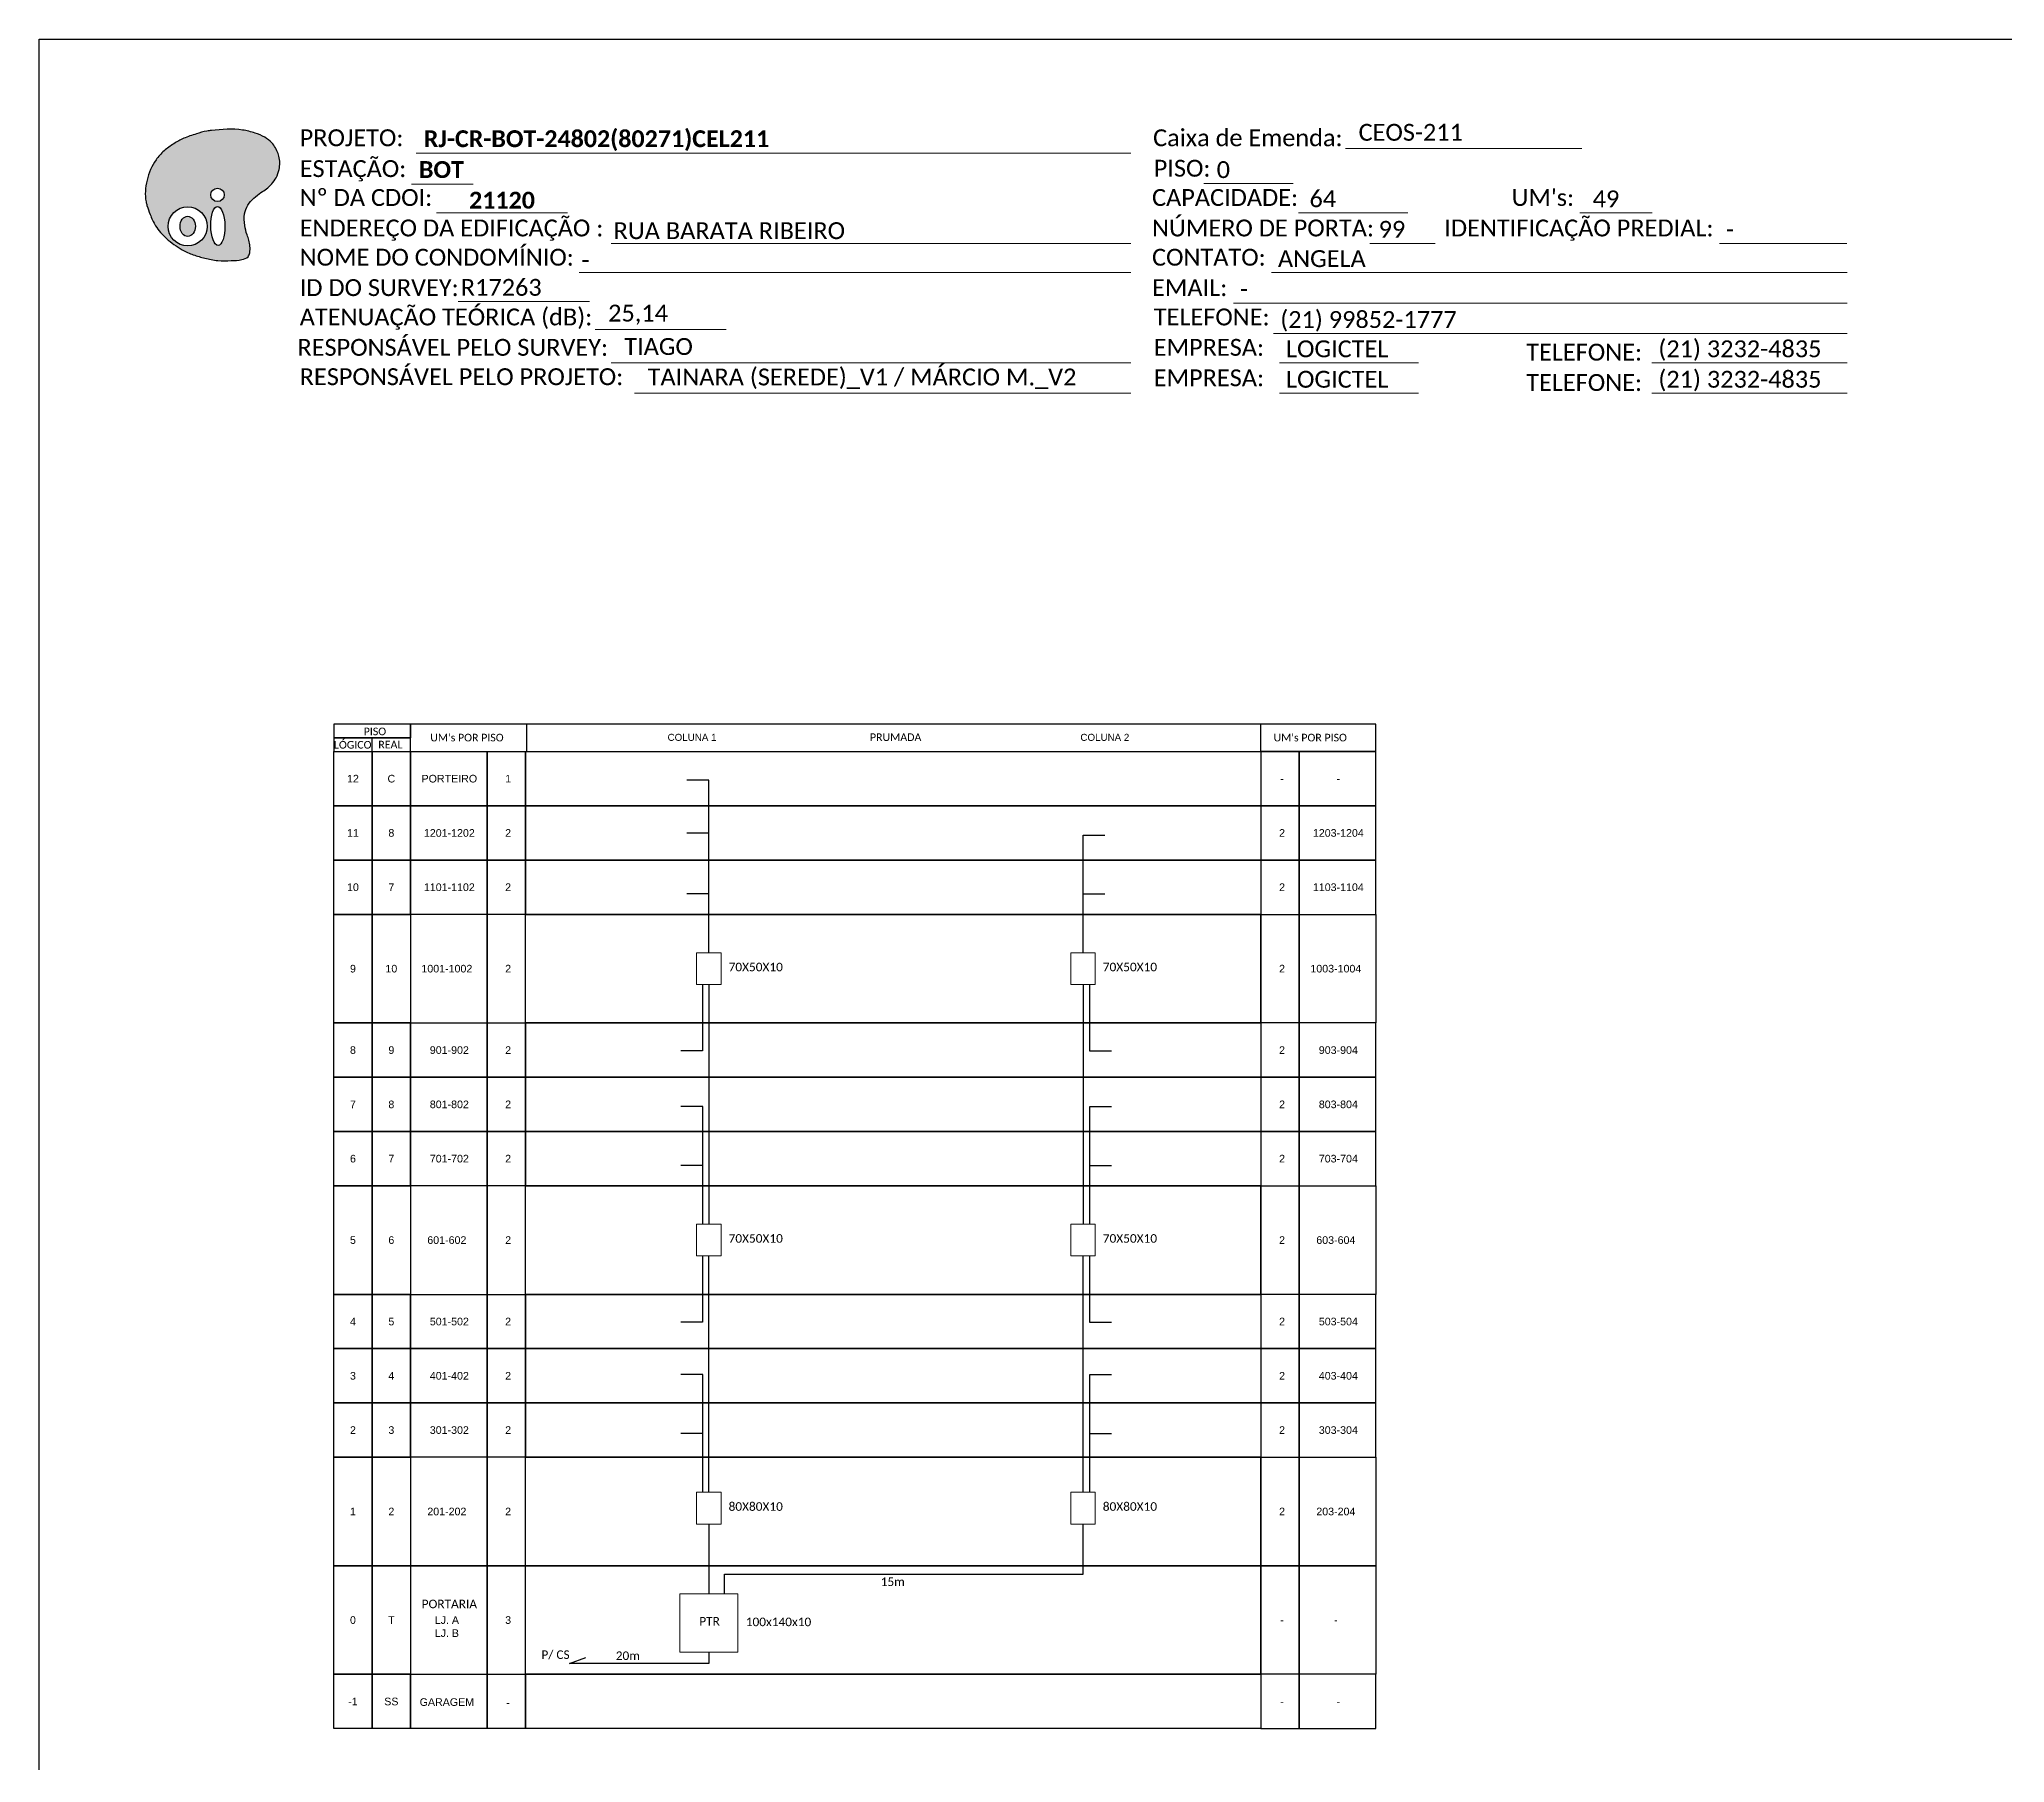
# Model space of a CAD drawing. Header units: metres. Extents: x 8172 to 8770, y -205 to 313.
# Drawn here: x 8171.8 to 8470.7, y 50.7 to 312.6 of the extents above; entities that cross this region are included whole.
import ezdxf
from ezdxf.enums import TextEntityAlignment as Align

# ---------------------------------------------------------------- set-up
doc = ezdxf.new("R2010")
doc.units = ezdxf.units.M
doc.styles.add('ARIAL', font='arial.ttf')
doc.styles.add('WMF-Calibri0', font='calibri.ttf')
doc.styles.add('WMF-Calibri1', font='calibrib.ttf')

# ---------------------------------------------------------------- blocks, each defined once
blk = doc.blocks.new('OI')
h = blk.add_hatch(color=40)
edge = h.paths.add_edge_path()
edge.add_spline(control_points=[(4.35, -0.67), (3.92, -0.99), (3.26, -1.5), (2.81, -2.59), (2.9, -3.5), (3.06, -4.27), (3.31, -4.85), (3.37, -5.39), (3.4, -5.88), (3.2, -6.4), (2.54, -6.61), (1.65, -6.63), (0.55, -6.67), (-0.56, -6.42), (-1.61, -6.14), (-2.77, -5.61), (-3.92, -4.77), (-4.89, -3.7), (-5.34, -2.65), (-5.6, -1.94), (-5.85, -0.96), (-5.71, 0.47), (-5.1, 2.02), (-4.14, 3.02), (-3.3, 3.61), (-2.37, 4.16), (-1.36, 4.44), (-0.56, 4.7), (0.79, 4.85), (2.24, 4.97), (3.79, 4.57), (4.67, 4.21), (5.44, 3.65), (5.76, 2.99), (6.03, 2.21), (6.01, 1.46), (5.72, 0.64), (5.31, 0.08), (4.88, -0.38), (4.51, -0.55), (4.35, -0.67)], knot_values=[0, 0, 0, 0, 1.60434, 2.417191, 3.427595, 4.282808, 4.776746, 5.304182, 5.888771, 6.258406, 6.858137, 7.79129, 8.986195, 10.124242, 11.187857, 12.242908, 13.953784, 15.414161, 16.515391, 17.349188, 17.675853, 19.552021, 21.515531, 22.568638, 23.63245, 24.621084, 25.782718, 26.745347, 27.142653, 29.870543, 31.004649, 31.921532, 32.709589, 33.801391, 34.042471, 35.192333, 35.971461, 36.628871, 37.254359, 37.836911, 37.836911, 37.836911, 37.836911], degree=3, periodic=0)
h.paths.add_polyline_path([(1.13, -0.87, -1), (-0.04, -0.87, -1)], flags=16)
edge = h.paths.add_edge_path(flags=16)
edge.add_ellipse((0.56, -3.59), major_axis=(-0.02, 1.71), ratio=0.361305, start_angle=0, end_angle=360)
h.paths.add_polyline_path([(-0.36, -3.62, -1), (-3.8, -3.62, -1)], flags=16)
edge = h.paths.add_edge_path(flags=0)
edge.add_ellipse((-2.08, -3.62), major_axis=(0, 0.885), ratio=0.758294, start_angle=0, end_angle=360)
at = {"color": 40}
for centre, radius in [((0.54, -0.87), 0.587), ((-2.08, -3.62), 1.72)]:
    blk.add_circle(centre, radius, dxfattribs=at)
blk.add_ellipse((-2.08, -3.62), major_axis=(0, 0.885), ratio=0.758294, start_param=-3.141592653589792, end_param=3.141592653589792, dxfattribs=at)
blk.add_ellipse((0.56, -3.59), major_axis=(-0.02, 1.71), ratio=0.361305, dxfattribs=at)
at = {"color": 40, "start_tangent": (-0.800898, -0.598801), "end_tangent": (-0.800898, -0.598801)}
blk.add_spline([(4.35, -0.67), (3.2, -1.78), (2.9, -2.54), (2.92, -3.55), (3.12, -4.38), (3.28, -4.85), (3.37, -5.37), (3.35, -5.95), (3.2, -6.29), (2.66, -6.55), (1.73, -6.63), (0.54, -6.62), (-0.58, -6.41), (-1.6, -6.11), (-2.56, -5.67), (-3.95, -4.67), (-4.89, -3.56), (-5.37, -2.56), (-5.64, -1.78), (-5.72, -1.46), (-5.63, 0.42), (-4.84, 2.22), (-4.13, 2.99), (-3.27, 3.62), (-2.4, 4.09), (-1.3, 4.47), (-0.37, 4.72), (0.02, 4.77), (2.75, 4.8), (3.85, 4.53), (4.69, 4.16), (5.31, 3.68), (5.85, 2.73), (5.93, 2.5), (5.94, 1.35), (5.67, 0.62), (5.29, 0.08), (4.84, -0.36), (4.35, -0.67)], degree=3, dxfattribs=at)
blk = doc.blocks.new('CARIMBO')
at = {"color": 7, "lineweight": 0}
for points in [[(134.48, -16.3), (159.61, -16.3)], [(35.66, -16.79), (111.64, -16.79)], [(35.15, -20.06), (41.7, -20.06)], [(119.43, -20.02), (128.92, -20.02)], [(37.81, -23.14), (51.75, -23.14)], [(129.48, -23.14), (141.1, -23.14)], [(159.42, -23.14), (167.09, -23.14)], [(56.38, -26.37), (111.64, -26.37)], [(137.07, -26.37), (144.01, -26.37)], [(174.24, -26.37), (187.8, -26.37)], [(52.97, -29.48), (111.64, -29.48)], [(126.6, -29.48), (187.83, -29.48)], [(40.13, -32.55), (54.07, -32.55)], [(122.56, -32.72), (187.83, -32.72)], [(54.67, -35.52), (68.61, -35.52)], [(126.84, -35.96), (187.83, -35.96)], [(56.38, -39.07), (111.64, -39.07)], [(127.45, -39.07), (142.25, -39.07)], [(167.06, -39.07), (187.83, -39.07)], [(58.87, -42.31), (111.64, -42.31)], [(127.45, -42.31), (142.25, -42.31)], [(167.06, -42.31), (187.83, -42.31)]]:
    blk.add_lwpolyline(points, dxfattribs=at)
at = {"color": 7, "xscale": 1.213923925163967, "yscale": 1.213923925163967, "zscale": 1.213923925163967, "rotation": 0.1532896023949059}
blk.add_blockref('OI', (13.86, -20.16), dxfattribs=at)
at = {"color": 7, "lineweight": 0, "style": 'WMF-Calibri0'}
for s, height, p in [('PROJETO:', 1.793, (23.26, -16.04)), ('Caixa de Emenda:', 1.7927, (114.02, -16.04)), ('ESTAÇÃO:', 1.793, (23.26, -19.32)), ('PISO:', 1.793, (114.09, -19.28)), ('Nº DA CDOI:', 1.7927, (23.26, -22.39)), ('CAPACIDADE:', 1.7927, (113.91, -22.39)), ("UM's:", 1.793, (152.15, -22.39)), ('ENDEREÇO DA EDIFICAÇÃO :', 1.7927, (23.26, -25.63)), ('NÚMERO DE PORTA:', 1.7927, (113.91, -25.63)), ('IDENTIFICAÇÃO PREDIAL:', 1.7927, (144.99, -25.63)), ('NOME DO CONDOMÍNIO:', 1.7927, (23.26, -28.74)), ('CONTATO:', 1.793, (113.91, -28.74)), ('ID DO SURVEY:', 1.7927, (23.26, -31.97)), ('EMAIL:', 1.793, (113.91, -31.97)), ('ATENUAÇÃO TEÓRICA (dB):', 1.7927, (23.26, -35.09)), ('TELEFONE:', 1.793, (114.09, -35.09)), ('RESPONSÁVEL PELO SURVEY:', 1.7927, (23.02, -38.32)), ('EMPRESA:', 1.793, (114.09, -38.32)), ('TELEFONE:', 1.793, (153.7, -38.83)), ('RESPONSÁVEL PELO PROJETO:', 1.7927, (23.26, -41.44)), ('EMPRESA:', 1.793, (114.09, -41.56)), ('TELEFONE:', 1.793, (153.7, -42.06))]:
    blk.add_text(s, height=height, dxfattribs=at).set_placement(p)
at = {"color": 7, "lineweight": 0, "flags": 8}
for tag, p, style in [('PROJ', (36.46, -16.13), 'WMF-Calibri1'), ('CEOS-XX', (135.87, -15.46), 'WMF-Calibri0'), ('EST', (35.94, -19.41), 'WMF-Calibri1'), ('PISO_PTR', (120.78, -19.42), 'WMF-Calibri0'), ('CAPAC.', (130.66, -22.52), 'WMF-Calibri0'), ("UC'S", (160.78, -22.54), 'WMF-Calibri0'), ('LOGRADOURO', (56.65, -25.91), 'WMF-Calibri0'), ('N°', (138.85, -25.77), 'WMF-Calibri0'), ('N°PREDIO', (174.94, -25.77), 'WMF-Calibri0'), ('NOME_DO_CONTATO', (127.3, -28.89), 'WMF-Calibri0'), ('NOME_DO_COND.', (53.23, -29.02), 'WMF-Calibri0'), ('_ID_', (40.39, -31.94), 'WMF-Calibri0'), ('EMAIL', (123.26, -32.12), 'WMF-Calibri0'), ('O_POTEN', (56.06, -34.68), 'WMF-Calibri0'), ('TELEFONE', (127.55, -35.36), 'WMF-Calibri0'), ('RES_SURVEY', (57.78, -38.23), 'WMF-Calibri0'), ('EMP_RESP_SURVEY', (128.16, -38.47), 'WMF-Calibri0'), ('CONT_RESP_SURVEY', (167.76, -38.47), 'WMF-Calibri0'), ('RES_PROJ', (60.27, -41.47), 'WMF-Calibri0'), ('EMP_RESP_PROJ', (128.16, -41.71), 'WMF-Calibri0'), ('CONT_RESP_PROJ', (167.76, -41.71), 'WMF-Calibri0')]:
    blk.add_attdef(tag, p, '', height=1.79, dxfattribs=dict(at, style=style))
at = {"color": 7, "lineweight": 0, "style": 'WMF-Calibri1', "flags": 8}
blk.add_attdef("N° CDO'S", text='', height=1.79, dxfattribs=at).set_placement((44.78, -22.68), align=Align.CENTER)
blk = doc.blocks.new('A$C64B91533')
at = {"color": 0}
for points in [[(0, 4.11), (23.15, 4.11), (23.15, 8.22), (0, 8.22)], [(0, 0), (23.15, 0), (23.15, 4.11), (0, 4.11)]]:
    blk.add_lwpolyline(points, close=True, dxfattribs=at)
for points in [[(23.15, 0), (314.47, 0), (314.47, 8.22), (23.15, 8.22), (23.15, 8.22), (23.15, 4.11)], [(58.2, 0), (58.2, 8.22)], [(279.74, 0), (279.74, 8.22)], [(11.57, 0), (11.57, 4.11)]]:
    blk.add_lwpolyline(points)
at = {"color": 0, "style": 'WMF-Calibri0'}
for s, p in [('     PISO', (4.96, 4.92)), ('  LÓGICO', (-1.58, 0.89)), ('    REAL', (10.18, 0.95)), ("UM's POR PISO", (29.11, 3.06)), ('PRUMADA', (161.77, 3.18)), ("UM's POR PISO", (283.57, 3.06))]:
    blk.add_text(s, height=2.3, dxfattribs=at).set_placement(p)
blk = doc.blocks.new('ANDAR_MAIOR_DUPLO')
for points in [[(0, 32.74), (11.57, 32.74), (11.57, 0), (0, 0)], [(11.57, 32.74), (23.15, 32.74), (23.15, 0), (11.57, 0)], [(46.29, 32.74), (23.15, 32.74), (23.15, 0), (46.29, 0)], [(57.86, 32.74), (46.29, 32.74), (46.29, 0), (57.86, 0)], [(57.86, 32.74), (279.76, 32.74), (279.76, 0), (57.86, 0)], [(279.76, 32.74), (291.33, 32.74), (291.33, 0), (279.76, 0)], [(291.33, 32.74), (314.47, 32.74), (314.47, 0), (291.33, 0)]]:
    blk.add_lwpolyline(points, close=True)
at = {"style": 'ARIAL', "flags": 12}
for tag, p in [('LOGICO', (5.79, 16.37)), ('REAL', (17.36, 16.37)), ('N°DAS_UCS', (34.12, 16.37)), ("UC'S", (52.6, 16.37)), ("UC'S", (286.13, 16.37)), ('N°DAS_UCS', (302.37, 16.37))]:
    blk.add_attdef(tag, text='', height=2.3, dxfattribs=at).set_placement(p, align=Align.MIDDLE_CENTER)
blk = doc.blocks.new('ANDAR_DUPLO')
for points in [[(0, 16.37), (11.57, 16.37), (11.57, 0), (0, 0)], [(11.57, 16.37), (23.15, 16.37), (23.15, 0), (11.57, 0)], [(23.15, 16.37), (46.29, 16.37), (46.29, 0), (23.15, 0)], [(46.29, 16.37), (57.86, 16.37), (57.86, 0), (46.29, 0)], [(57.86, 16.37), (279.76, 16.37), (279.76, 0), (57.86, 0)], [(291.33, 16.37), (279.76, 16.37), (279.76, 0), (291.33, 0)], [(314.47, 16.37), (291.33, 16.37), (291.33, 0), (314.47, 0)]]:
    blk.add_lwpolyline(points, close=True)
at = {"style": 'ARIAL'}
for tag, flags, p in [('LOGICO', 4, (5.79, 8.19)), ('REAL', 4, (17.36, 8.19)), ('N°DOS_APS', 12, (34.87, 8.19)), ("UC'S", 4, (52.6, 8.19)), ("UC'S", 4, (286.13, 8.19)), ('N°DOS_APS', 12, (303.12, 8.19))]:
    blk.add_attdef(tag, text='', height=2.3, dxfattribs=dict(at, flags=flags)).set_placement(p, align=Align.MIDDLE_CENTER)

msp = doc.modelspace()

# ---------------------------------------------------------------- linework, layer by layer
for points in [[(8769.59, 312.64), (8769.64, -205.3), (8171.84, -205.3), (8171.84, 312.64)], [(8216.63, 80.6), (8222.46, 80.6), (8222.46, 64.1), (8216.63, 64.1)], [(8222.46, 80.6), (8228.29, 80.6), (8228.29, 64.1), (8222.46, 64.1)], [(8239.96, 80.6), (8228.29, 80.6), (8228.29, 64.1), (8239.96, 64.1)], [(8245.79, 80.6), (8239.96, 80.6), (8239.96, 64.1), (8245.79, 64.1)], [(8245.79, 80.6), (8357.62, 80.6), (8357.62, 64.1), (8245.79, 64.1)], [(8357.62, 80.6), (8363.46, 80.6), (8363.46, 64.1), (8357.62, 64.1)], [(8363.46, 80.6), (8375.12, 80.6), (8375.12, 64.1), (8363.46, 64.1)]]:
    msp.add_lwpolyline(points, close=True)
at = {"color": 0}
for points in [[(8273.66, 173.78), (8273.66, 200.04), (8270.33, 200.04)], [(8273.66, 191.94), (8270.33, 191.94)], [(8330.57, 173.78), (8330.57, 191.67), (8333.9, 191.67)], [(8273.66, 182.72), (8270.33, 182.72)], [(8330.57, 182.72), (8333.9, 182.72)], [(8272.72, 168.95), (8272.72, 158.9), (8269.42, 158.9)], [(8273.66, 168.95), (8273.66, 132.52)], [(8330.57, 168.95), (8330.57, 132.52)], [(8331.57, 168.95), (8331.57, 158.9), (8334.88, 158.9)], [(8272.74, 132.52), (8272.74, 150.41), (8269.41, 150.41)], [(8331.6, 132.52), (8331.6, 150.41), (8334.92, 150.41)], [(8272.74, 141.47), (8269.41, 141.47)], [(8331.6, 141.47), (8334.92, 141.47)], [(8272.72, 127.7), (8272.72, 117.64), (8269.42, 117.64)], [(8273.66, 91.78), (8273.66, 127.7)], [(8330.57, 91.78), (8330.57, 127.7)], [(8331.57, 127.7), (8331.57, 117.64), (8334.88, 117.64)], [(8272.74, 91.78), (8272.74, 109.67), (8269.41, 109.67)], [(8331.6, 91.78), (8331.6, 109.67), (8334.92, 109.67)], [(8272.74, 100.72), (8269.41, 100.72)], [(8331.6, 100.72), (8334.92, 100.72)], [(8273.66, 86.95), (8273.66, 76.33)], [(8276.06, 76.33), (8276.06, 79.3), (8330.58, 79.3), (8330.58, 86.95)], [(8273.66, 67.47), (8273.66, 65.77), (8252.49, 65.77), (8254.95, 66.68)]]:
    msp.add_lwpolyline(points, dxfattribs=at)
at = {"color": 0, "lineweight": 0}
for points in [[(8271.81, 173.78), (8275.52, 173.78), (8275.52, 168.95), (8271.81, 168.95)], [(8328.72, 173.78), (8332.43, 173.78), (8332.43, 168.95), (8328.72, 168.95)], [(8271.81, 132.52), (8275.52, 132.52), (8275.52, 127.7), (8271.81, 127.7)], [(8328.72, 132.52), (8332.43, 132.52), (8332.43, 127.7), (8328.72, 127.7)], [(8271.81, 91.78), (8275.52, 91.78), (8275.52, 86.95), (8271.81, 86.95)], [(8328.72, 91.78), (8332.43, 91.78), (8332.43, 86.95), (8328.72, 86.95)], [(8269.24, 76.33), (8278.09, 76.33), (8278.09, 67.47), (8269.24, 67.47)]]:
    msp.add_lwpolyline(points, close=True, dxfattribs=at)

# ---------------------------------------------------------------- block references
ref = msp.add_blockref('CARIMBO', (8178.18, 319.33), dxfattribs=dict(xscale=1.43, yscale=1.43, zscale=1.43))
ref.add_attrib('PROJ', 'RJ-CR-BOT-24802(80271)CEL211', (8230.31, 296.25), dxfattribs={"color": 7, "lineweight": 0, "height": 2.5636, "style": 'WMF-Calibri1'})
ref.add_attrib('EST', 'BOT', (8229.57, 291.56), dxfattribs={"color": 7, "lineweight": 0, "height": 2.564, "style": 'WMF-Calibri1'})
ref.add_attrib("N° CDO'S", '21120', dxfattribs={"color": 7, "lineweight": 0, "height": 2.564, "style": 'WMF-Calibri1'}).set_placement((8242.21, 286.9), align=Align.CENTER)
ref.add_attrib('LOGRADOURO', 'RUA BARATA RIBEIRO', (8259.18, 282.27), dxfattribs={"color": 7, "lineweight": 0, "height": 2.5636, "style": 'WMF-Calibri0'})
ref.add_attrib('NOME_DO_COND.', '-', (8254.3, 277.82), dxfattribs={"color": 7, "lineweight": 0, "height": 2.56, "style": 'WMF-Calibri0'})
ref.add_attrib('_ID_', 'R17263', (8235.94, 273.65), dxfattribs={"color": 7, "lineweight": 0, "height": 2.564, "style": 'WMF-Calibri0'})
ref.add_attrib('O_POTEN', '25,14', (8258.35, 269.74), dxfattribs={"color": 7, "lineweight": 0, "height": 2.564, "style": 'WMF-Calibri0'})
ref.add_attrib('RES_SURVEY', 'TIAGO', (8260.8, 264.66), dxfattribs={"color": 7, "lineweight": 0, "height": 2.564, "style": 'WMF-Calibri0'})
ref.add_attrib('RES_PROJ', 'TAINARA (SEREDE)_V1 / MÁRCIO M._V2', (8264.36, 260.03), dxfattribs={"color": 7, "lineweight": 0, "height": 2.5636, "style": 'WMF-Calibri0'})
ref.add_attrib('CEOS-XX', 'CEOS-211', (8372.48, 297.22), dxfattribs={"color": 7, "lineweight": 0, "height": 2.564, "style": 'WMF-Calibri0'})
ref.add_attrib('CAPAC.', '64', (8365.01, 287.13), dxfattribs={"color": 7, "lineweight": 0, "height": 2.564, "style": 'WMF-Calibri0'})
ref.add_attrib("UC'S", '49', (8408.08, 287.1), dxfattribs={"color": 7, "lineweight": 0, "height": 2.564, "style": 'WMF-Calibri0'})
ref.add_attrib('PISO_PTR', '0', (8350.9, 291.55), dxfattribs={"color": 7, "lineweight": 0, "height": 2.56, "style": 'WMF-Calibri0'})
ref.add_attrib('N°', '99', (8375.52, 282.47), dxfattribs={"color": 7, "lineweight": 0, "height": 2.564, "style": 'WMF-Calibri0'})
ref.add_attrib('N°PREDIO', '-', (8428.34, 282.47), dxfattribs={"color": 7, "lineweight": 0, "height": 2.56, "style": 'WMF-Calibri0'})
ref.add_attrib('NOME_DO_CONTATO', 'ANGELA', (8360.21, 278.02), dxfattribs={"color": 7, "lineweight": 0, "height": 2.564, "style": 'WMF-Calibri0'})
ref.add_attrib('EMAIL', '-', (8354.44, 273.39), dxfattribs={"color": 7, "lineweight": 0, "height": 2.56, "style": 'WMF-Calibri0'})
ref.add_attrib('TELEFONE', '(21) 99852-1777', (8360.57, 268.76), dxfattribs={"color": 7, "lineweight": 0, "height": 2.5636, "style": 'WMF-Calibri0'})
ref.add_attrib('EMP_RESP_SURVEY', 'LOGICTEL', (8361.44, 264.31), dxfattribs={"color": 7, "lineweight": 0, "height": 2.564, "style": 'WMF-Calibri0'})
ref.add_attrib('EMP_RESP_PROJ', 'LOGICTEL', (8361.44, 259.68), dxfattribs={"color": 7, "lineweight": 0, "height": 2.564, "style": 'WMF-Calibri0'})
ref.add_attrib('CONT_RESP_SURVEY', '(21) 3232-4835', (8418.07, 264.31), dxfattribs={"color": 7, "lineweight": 0, "height": 2.5636, "style": 'WMF-Calibri0'})
ref.add_attrib('CONT_RESP_PROJ', '(21) 3232-4835', (8418.07, 259.68), dxfattribs={"color": 7, "lineweight": 0, "height": 2.5636, "style": 'WMF-Calibri0'})
at = {"xscale": 0.504, "yscale": 0.504, "zscale": 0.504}
msp.add_blockref('A$C64B91533', (8216.63, 204.37), dxfattribs=at)
ref = msp.add_blockref('ANDAR_DUPLO', (8216.63, 196.12), dxfattribs=dict(xscale=0.504, yscale=0.504, zscale=0.504))
ref.add_attrib('LOGICO', '12', dxfattribs={"height": 1.159, "style": 'ARIAL'}).set_placement((8219.54, 200.25), align=Align.MIDDLE_CENTER)
ref.add_attrib('REAL', 'C', dxfattribs={"height": 1.16, "style": 'ARIAL'}).set_placement((8225.38, 200.25), align=Align.MIDDLE_CENTER)
ref.add_attrib("UC'S1", '-', dxfattribs={"height": 1.16, "style": 'ARIAL'}).set_placement((8360.84, 200.25), align=Align.MIDDLE_CENTER)
ref.add_attrib('N°DAS_UCS1', '-', dxfattribs={"height": 1.16, "style": 'ARIAL'}).set_placement((8369.4, 200.25), align=Align.MIDDLE_CENTER)
ref.add_attrib('N°DAS_UCS', 'PORTEIRO', dxfattribs={"height": 1.159, "style": 'ARIAL'}).set_placement((8234.2, 200.25), align=Align.MIDDLE_CENTER)
ref.add_attrib("UC'S", '1', dxfattribs={"height": 1.16, "style": 'ARIAL'}).set_placement((8243.14, 200.25), align=Align.MIDDLE_CENTER)
ref = msp.add_blockref('ANDAR_DUPLO', (8216.63, 187.87), dxfattribs=dict(xscale=0.504, yscale=0.504, zscale=0.504))
ref.add_attrib('LOGICO', '11', dxfattribs={"height": 1.159, "style": 'ARIAL'}).set_placement((8219.54, 192), align=Align.MIDDLE_CENTER)
ref.add_attrib('REAL', '8', dxfattribs={"height": 1.16, "style": 'ARIAL'}).set_placement((8225.38, 192), align=Align.MIDDLE_CENTER)
ref.add_attrib("UC'S1", '2', dxfattribs={"height": 1.16, "style": 'ARIAL'}).set_placement((8360.84, 192), align=Align.MIDDLE_CENTER)
ref.add_attrib('N°DAS_UCS1', '1203-1204', dxfattribs={"height": 1.159, "style": 'ARIAL'}).set_placement((8369.4, 192), align=Align.MIDDLE_CENTER)
ref.add_attrib('N°DAS_UCS', '1201-1202', dxfattribs={"height": 1.159, "style": 'ARIAL'}).set_placement((8234.2, 192), align=Align.MIDDLE_CENTER)
ref.add_attrib("UC'S", '2', dxfattribs={"height": 1.16, "style": 'ARIAL'}).set_placement((8243.14, 192), align=Align.MIDDLE_CENTER)
ref = msp.add_blockref('ANDAR_DUPLO', (8216.63, 179.62), dxfattribs=dict(xscale=0.504, yscale=0.504, zscale=0.504))
ref.add_attrib('LOGICO', '10', dxfattribs={"height": 1.159, "style": 'ARIAL'}).set_placement((8219.54, 183.75), align=Align.MIDDLE_CENTER)
ref.add_attrib('REAL', '7', dxfattribs={"height": 1.16, "style": 'ARIAL'}).set_placement((8225.38, 183.75), align=Align.MIDDLE_CENTER)
ref.add_attrib("UC'S1", '2', dxfattribs={"height": 1.16, "style": 'ARIAL'}).set_placement((8360.84, 183.75), align=Align.MIDDLE_CENTER)
ref.add_attrib('N°DAS_UCS1', '1103-1104', dxfattribs={"height": 1.159, "style": 'ARIAL'}).set_placement((8369.4, 183.75), align=Align.MIDDLE_CENTER)
ref.add_attrib('N°DAS_UCS', '1101-1102', dxfattribs={"height": 1.159, "style": 'ARIAL'}).set_placement((8234.2, 183.75), align=Align.MIDDLE_CENTER)
ref.add_attrib("UC'S", '2', dxfattribs={"height": 1.16, "style": 'ARIAL'}).set_placement((8243.14, 183.75), align=Align.MIDDLE_CENTER)
ref = msp.add_blockref('ANDAR_MAIOR_DUPLO', (8216.63, 163.12), dxfattribs=dict(xscale=0.504, yscale=0.504, zscale=0.504))
ref.add_attrib('LOGICO', '9', dxfattribs={"height": 1.16, "style": 'ARIAL'}).set_placement((8219.54, 171.37), align=Align.MIDDLE_CENTER)
ref.add_attrib('REAL', '10', dxfattribs={"height": 1.159, "style": 'ARIAL'}).set_placement((8225.38, 171.37), align=Align.MIDDLE_CENTER)
ref.add_attrib("UC'S1", '2', dxfattribs={"height": 1.16, "style": 'ARIAL'}).set_placement((8360.84, 171.37), align=Align.MIDDLE_CENTER)
ref.add_attrib('N°DAS_UCS1', '1003-1004', dxfattribs={"height": 1.159, "style": 'ARIAL'}).set_placement((8369.02, 171.37), align=Align.MIDDLE_CENTER)
ref.add_attrib('N°DAS_UCS', '1001-1002', dxfattribs={"height": 1.159, "style": 'ARIAL'}).set_placement((8233.82, 171.37), align=Align.MIDDLE_CENTER)
ref.add_attrib("UC'S", '2', dxfattribs={"height": 1.16, "style": 'ARIAL'}).set_placement((8243.14, 171.37), align=Align.MIDDLE_CENTER)
ref = msp.add_blockref('ANDAR_DUPLO', (8216.63, 154.87), dxfattribs=dict(xscale=0.504, yscale=0.504, zscale=0.504))
ref.add_attrib('LOGICO', '8', dxfattribs={"height": 1.16, "style": 'ARIAL'}).set_placement((8219.54, 158.99), align=Align.MIDDLE_CENTER)
ref.add_attrib('REAL', '9', dxfattribs={"height": 1.16, "style": 'ARIAL'}).set_placement((8225.38, 158.99), align=Align.MIDDLE_CENTER)
ref.add_attrib("UC'S1", '2', dxfattribs={"height": 1.16, "style": 'ARIAL'}).set_placement((8360.84, 158.99), align=Align.MIDDLE_CENTER)
ref.add_attrib('N°DAS_UCS1', '903-904', dxfattribs={"height": 1.159, "style": 'ARIAL'}).set_placement((8369.4, 158.99), align=Align.MIDDLE_CENTER)
ref.add_attrib('N°DAS_UCS', '901-902', dxfattribs={"height": 1.159, "style": 'ARIAL'}).set_placement((8234.2, 158.99), align=Align.MIDDLE_CENTER)
ref.add_attrib("UC'S", '2', dxfattribs={"height": 1.16, "style": 'ARIAL'}).set_placement((8243.14, 158.99), align=Align.MIDDLE_CENTER)
ref = msp.add_blockref('ANDAR_DUPLO', (8216.63, 146.61), dxfattribs=dict(xscale=0.504, yscale=0.504, zscale=0.504))
ref.add_attrib('LOGICO', '7', dxfattribs={"height": 1.16, "style": 'ARIAL'}).set_placement((8219.54, 150.74), align=Align.MIDDLE_CENTER)
ref.add_attrib('REAL', '8', dxfattribs={"height": 1.16, "style": 'ARIAL'}).set_placement((8225.38, 150.74), align=Align.MIDDLE_CENTER)
ref.add_attrib("UC'S1", '2', dxfattribs={"height": 1.16, "style": 'ARIAL'}).set_placement((8360.84, 150.74), align=Align.MIDDLE_CENTER)
ref.add_attrib('N°DAS_UCS1', '803-804', dxfattribs={"height": 1.159, "style": 'ARIAL'}).set_placement((8369.4, 150.74), align=Align.MIDDLE_CENTER)
ref.add_attrib('N°DAS_UCS', '801-802', dxfattribs={"height": 1.159, "style": 'ARIAL'}).set_placement((8234.2, 150.74), align=Align.MIDDLE_CENTER)
ref.add_attrib("UC'S", '2', dxfattribs={"height": 1.16, "style": 'ARIAL'}).set_placement((8243.14, 150.74), align=Align.MIDDLE_CENTER)
ref = msp.add_blockref('ANDAR_DUPLO', (8216.63, 138.36), dxfattribs=dict(xscale=0.504, yscale=0.504, zscale=0.504))
ref.add_attrib('LOGICO', '6', dxfattribs={"height": 1.16, "style": 'ARIAL'}).set_placement((8219.54, 142.49), align=Align.MIDDLE_CENTER)
ref.add_attrib('REAL', '7', dxfattribs={"height": 1.16, "style": 'ARIAL'}).set_placement((8225.38, 142.49), align=Align.MIDDLE_CENTER)
ref.add_attrib("UC'S1", '2', dxfattribs={"height": 1.16, "style": 'ARIAL'}).set_placement((8360.84, 142.49), align=Align.MIDDLE_CENTER)
ref.add_attrib('N°DAS_UCS1', '703-704', dxfattribs={"height": 1.159, "style": 'ARIAL'}).set_placement((8369.4, 142.49), align=Align.MIDDLE_CENTER)
ref.add_attrib('N°DAS_UCS', '701-702', dxfattribs={"height": 1.159, "style": 'ARIAL'}).set_placement((8234.2, 142.49), align=Align.MIDDLE_CENTER)
ref.add_attrib("UC'S", '2', dxfattribs={"height": 1.16, "style": 'ARIAL'}).set_placement((8243.14, 142.49), align=Align.MIDDLE_CENTER)
ref = msp.add_blockref('ANDAR_MAIOR_DUPLO', (8216.63, 121.86), dxfattribs=dict(xscale=0.504, yscale=0.504, zscale=0.504))
ref.add_attrib('LOGICO', '5', dxfattribs={"height": 1.16, "style": 'ARIAL'}).set_placement((8219.54, 130.11), align=Align.MIDDLE_CENTER)
ref.add_attrib('REAL', '6', dxfattribs={"height": 1.16, "style": 'ARIAL'}).set_placement((8225.38, 130.11), align=Align.MIDDLE_CENTER)
ref.add_attrib("UC'S1", '2', dxfattribs={"height": 1.16, "style": 'ARIAL'}).set_placement((8360.84, 130.11), align=Align.MIDDLE_CENTER)
ref.add_attrib('N°DAS_UCS1', '603-604', dxfattribs={"height": 1.159, "style": 'ARIAL'}).set_placement((8369.02, 130.11), align=Align.MIDDLE_CENTER)
ref.add_attrib('N°DAS_UCS', '601-602', dxfattribs={"height": 1.159, "style": 'ARIAL'}).set_placement((8233.82, 130.11), align=Align.MIDDLE_CENTER)
ref.add_attrib("UC'S", '2', dxfattribs={"height": 1.16, "style": 'ARIAL'}).set_placement((8243.14, 130.11), align=Align.MIDDLE_CENTER)
ref = msp.add_blockref('ANDAR_DUPLO', (8216.63, 113.61), dxfattribs=dict(xscale=0.504, yscale=0.504, zscale=0.504))
ref.add_attrib('LOGICO', '4', dxfattribs={"height": 1.16, "style": 'ARIAL'}).set_placement((8219.54, 117.73), align=Align.MIDDLE_CENTER)
ref.add_attrib('REAL', '5', dxfattribs={"height": 1.16, "style": 'ARIAL'}).set_placement((8225.38, 117.73), align=Align.MIDDLE_CENTER)
ref.add_attrib("UC'S1", '2', dxfattribs={"height": 1.16, "style": 'ARIAL'}).set_placement((8360.84, 117.73), align=Align.MIDDLE_CENTER)
ref.add_attrib('N°DAS_UCS1', '503-504', dxfattribs={"height": 1.159, "style": 'ARIAL'}).set_placement((8369.4, 117.73), align=Align.MIDDLE_CENTER)
ref.add_attrib('N°DAS_UCS', '501-502', dxfattribs={"height": 1.159, "style": 'ARIAL'}).set_placement((8234.2, 117.73), align=Align.MIDDLE_CENTER)
ref.add_attrib("UC'S", '2', dxfattribs={"height": 1.16, "style": 'ARIAL'}).set_placement((8243.14, 117.73), align=Align.MIDDLE_CENTER)
ref = msp.add_blockref('ANDAR_DUPLO', (8216.63, 105.36), dxfattribs=dict(xscale=0.504, yscale=0.504, zscale=0.504))
ref.add_attrib('LOGICO', '3', dxfattribs={"height": 1.16, "style": 'ARIAL'}).set_placement((8219.54, 109.48), align=Align.MIDDLE_CENTER)
ref.add_attrib('REAL', '4', dxfattribs={"height": 1.16, "style": 'ARIAL'}).set_placement((8225.38, 109.48), align=Align.MIDDLE_CENTER)
ref.add_attrib("UC'S1", '2', dxfattribs={"height": 1.16, "style": 'ARIAL'}).set_placement((8360.84, 109.48), align=Align.MIDDLE_CENTER)
ref.add_attrib('N°DAS_UCS1', '403-404', dxfattribs={"height": 1.159, "style": 'ARIAL'}).set_placement((8369.4, 109.48), align=Align.MIDDLE_CENTER)
ref.add_attrib('N°DAS_UCS', '401-402', dxfattribs={"height": 1.159, "style": 'ARIAL'}).set_placement((8234.2, 109.48), align=Align.MIDDLE_CENTER)
ref.add_attrib("UC'S", '2', dxfattribs={"height": 1.16, "style": 'ARIAL'}).set_placement((8243.14, 109.48), align=Align.MIDDLE_CENTER)
ref = msp.add_blockref('ANDAR_DUPLO', (8216.63, 97.11), dxfattribs=dict(xscale=0.504, yscale=0.504, zscale=0.504))
ref.add_attrib('LOGICO', '2', dxfattribs={"height": 1.16, "style": 'ARIAL'}).set_placement((8219.54, 101.23), align=Align.MIDDLE_CENTER)
ref.add_attrib('REAL', '3', dxfattribs={"height": 1.16, "style": 'ARIAL'}).set_placement((8225.38, 101.23), align=Align.MIDDLE_CENTER)
ref.add_attrib("UC'S1", '2', dxfattribs={"height": 1.16, "style": 'ARIAL'}).set_placement((8360.84, 101.23), align=Align.MIDDLE_CENTER)
ref.add_attrib('N°DAS_UCS1', '303-304', dxfattribs={"height": 1.159, "style": 'ARIAL'}).set_placement((8369.4, 101.23), align=Align.MIDDLE_CENTER)
ref.add_attrib('N°DAS_UCS', '301-302', dxfattribs={"height": 1.159, "style": 'ARIAL'}).set_placement((8234.2, 101.23), align=Align.MIDDLE_CENTER)
ref.add_attrib("UC'S", '2', dxfattribs={"height": 1.16, "style": 'ARIAL'}).set_placement((8243.14, 101.23), align=Align.MIDDLE_CENTER)
ref = msp.add_blockref('ANDAR_MAIOR_DUPLO', (8216.63, 80.6), dxfattribs=dict(xscale=0.504, yscale=0.504, zscale=0.504))
ref.add_attrib('LOGICO', '1', dxfattribs={"height": 1.16, "style": 'ARIAL'}).set_placement((8219.54, 88.85), align=Align.MIDDLE_CENTER)
ref.add_attrib('REAL', '2', dxfattribs={"height": 1.16, "style": 'ARIAL'}).set_placement((8225.38, 88.85), align=Align.MIDDLE_CENTER)
ref.add_attrib("UC'S1", '2', dxfattribs={"height": 1.16, "style": 'ARIAL'}).set_placement((8360.84, 88.85), align=Align.MIDDLE_CENTER)
ref.add_attrib('N°DAS_UCS1', '203-204', dxfattribs={"height": 1.159, "style": 'ARIAL'}).set_placement((8369.02, 88.85), align=Align.MIDDLE_CENTER)
ref.add_attrib('N°DAS_UCS', '201-202', dxfattribs={"height": 1.159, "style": 'ARIAL'}).set_placement((8233.82, 88.85), align=Align.MIDDLE_CENTER)
ref.add_attrib("UC'S", '2', dxfattribs={"height": 1.16, "style": 'ARIAL'}).set_placement((8243.14, 88.85), align=Align.MIDDLE_CENTER)
ref = msp.add_blockref('ANDAR_DUPLO', (8216.63, 55.85), dxfattribs=dict(xscale=0.504, yscale=0.504, zscale=0.504))
ref.add_attrib('LOGICO', '-1', dxfattribs={"height": 1.159, "style": 'ARIAL'}).set_placement((8219.54, 59.97), align=Align.MIDDLE_CENTER)
ref.add_attrib('REAL', 'SS', dxfattribs={"height": 1.159, "style": 'ARIAL'}).set_placement((8225.38, 59.97), align=Align.MIDDLE_CENTER)
ref.add_attrib("UC'S1", '-', dxfattribs={"height": 1.16, "style": 'ARIAL'}).set_placement((8360.84, 59.97), align=Align.MIDDLE_CENTER)
ref.add_attrib('N°DAS_UCS1', '-', dxfattribs={"height": 1.16, "style": 'ARIAL'}).set_placement((8369.4, 59.97), align=Align.MIDDLE_CENTER)

# ---------------------------------------------------------------- texts
for s, height, style, p in [('COLUNA 1', 1.065, 'ARIAL', (8267.39, 206)), ('COLUNA 2', 1.065, 'ARIAL', (8330.17, 206)), ('15m', 1.298, 'WMF-Calibri0', (8299.8, 77.52)), ('PORTARIA', 1.298, 'WMF-Calibri0', (8229.99, 74.15)), ('PTR', 1.298, 'WMF-Calibri0', (8272.21, 71.52)), ('100x140x10', 1.298, 'WMF-Calibri0', (8279.28, 71.42)), ('P/ CS', 1.298, 'WMF-Calibri0', (8248.2, 66.44)), ('20m', 1.298, 'WMF-Calibri0', (8259.51, 66.28))]:
    msp.add_text(s, height=height, dxfattribs=dict(style=style)).set_placement(p)
at = {"color": 0, "style": 'WMF-Calibri0'}
for s, p in [('70X50X10', (8276.67, 170.97)), ('70X50X10', (8333.58, 170.97)), ('70X50X10', (8276.67, 129.71)), ('70X50X10', (8333.58, 129.71)), ('80X80X10', (8276.67, 88.96)), ('80X80X10', (8333.58, 88.96))]:
    msp.add_text(s, height=1.298, dxfattribs=at).set_placement(p)
at = {"style": 'ARIAL'}
for s, height, p in [('0', 1.16, (8219.54, 72.35)), ('T', 1.16, (8225.38, 72.35)), ('LJ. A', 1.159, (8233.82, 72.35)), ('3', 1.16, (8243.14, 72.35)), ('-', 1.16, (8360.84, 72.35)), ('-', 1.16, (8369.02, 72.35)), ('LJ. B', 1.159, (8233.82, 70.36)), ('GARAGEM', 1.159, (8233.82, 59.88)), ('-', 1.16, (8243.14, 59.8))]:
    msp.add_text(s, height=height, dxfattribs=at).set_placement(p, align=Align.MIDDLE_CENTER)

doc.saveas('drawing.dxf')
